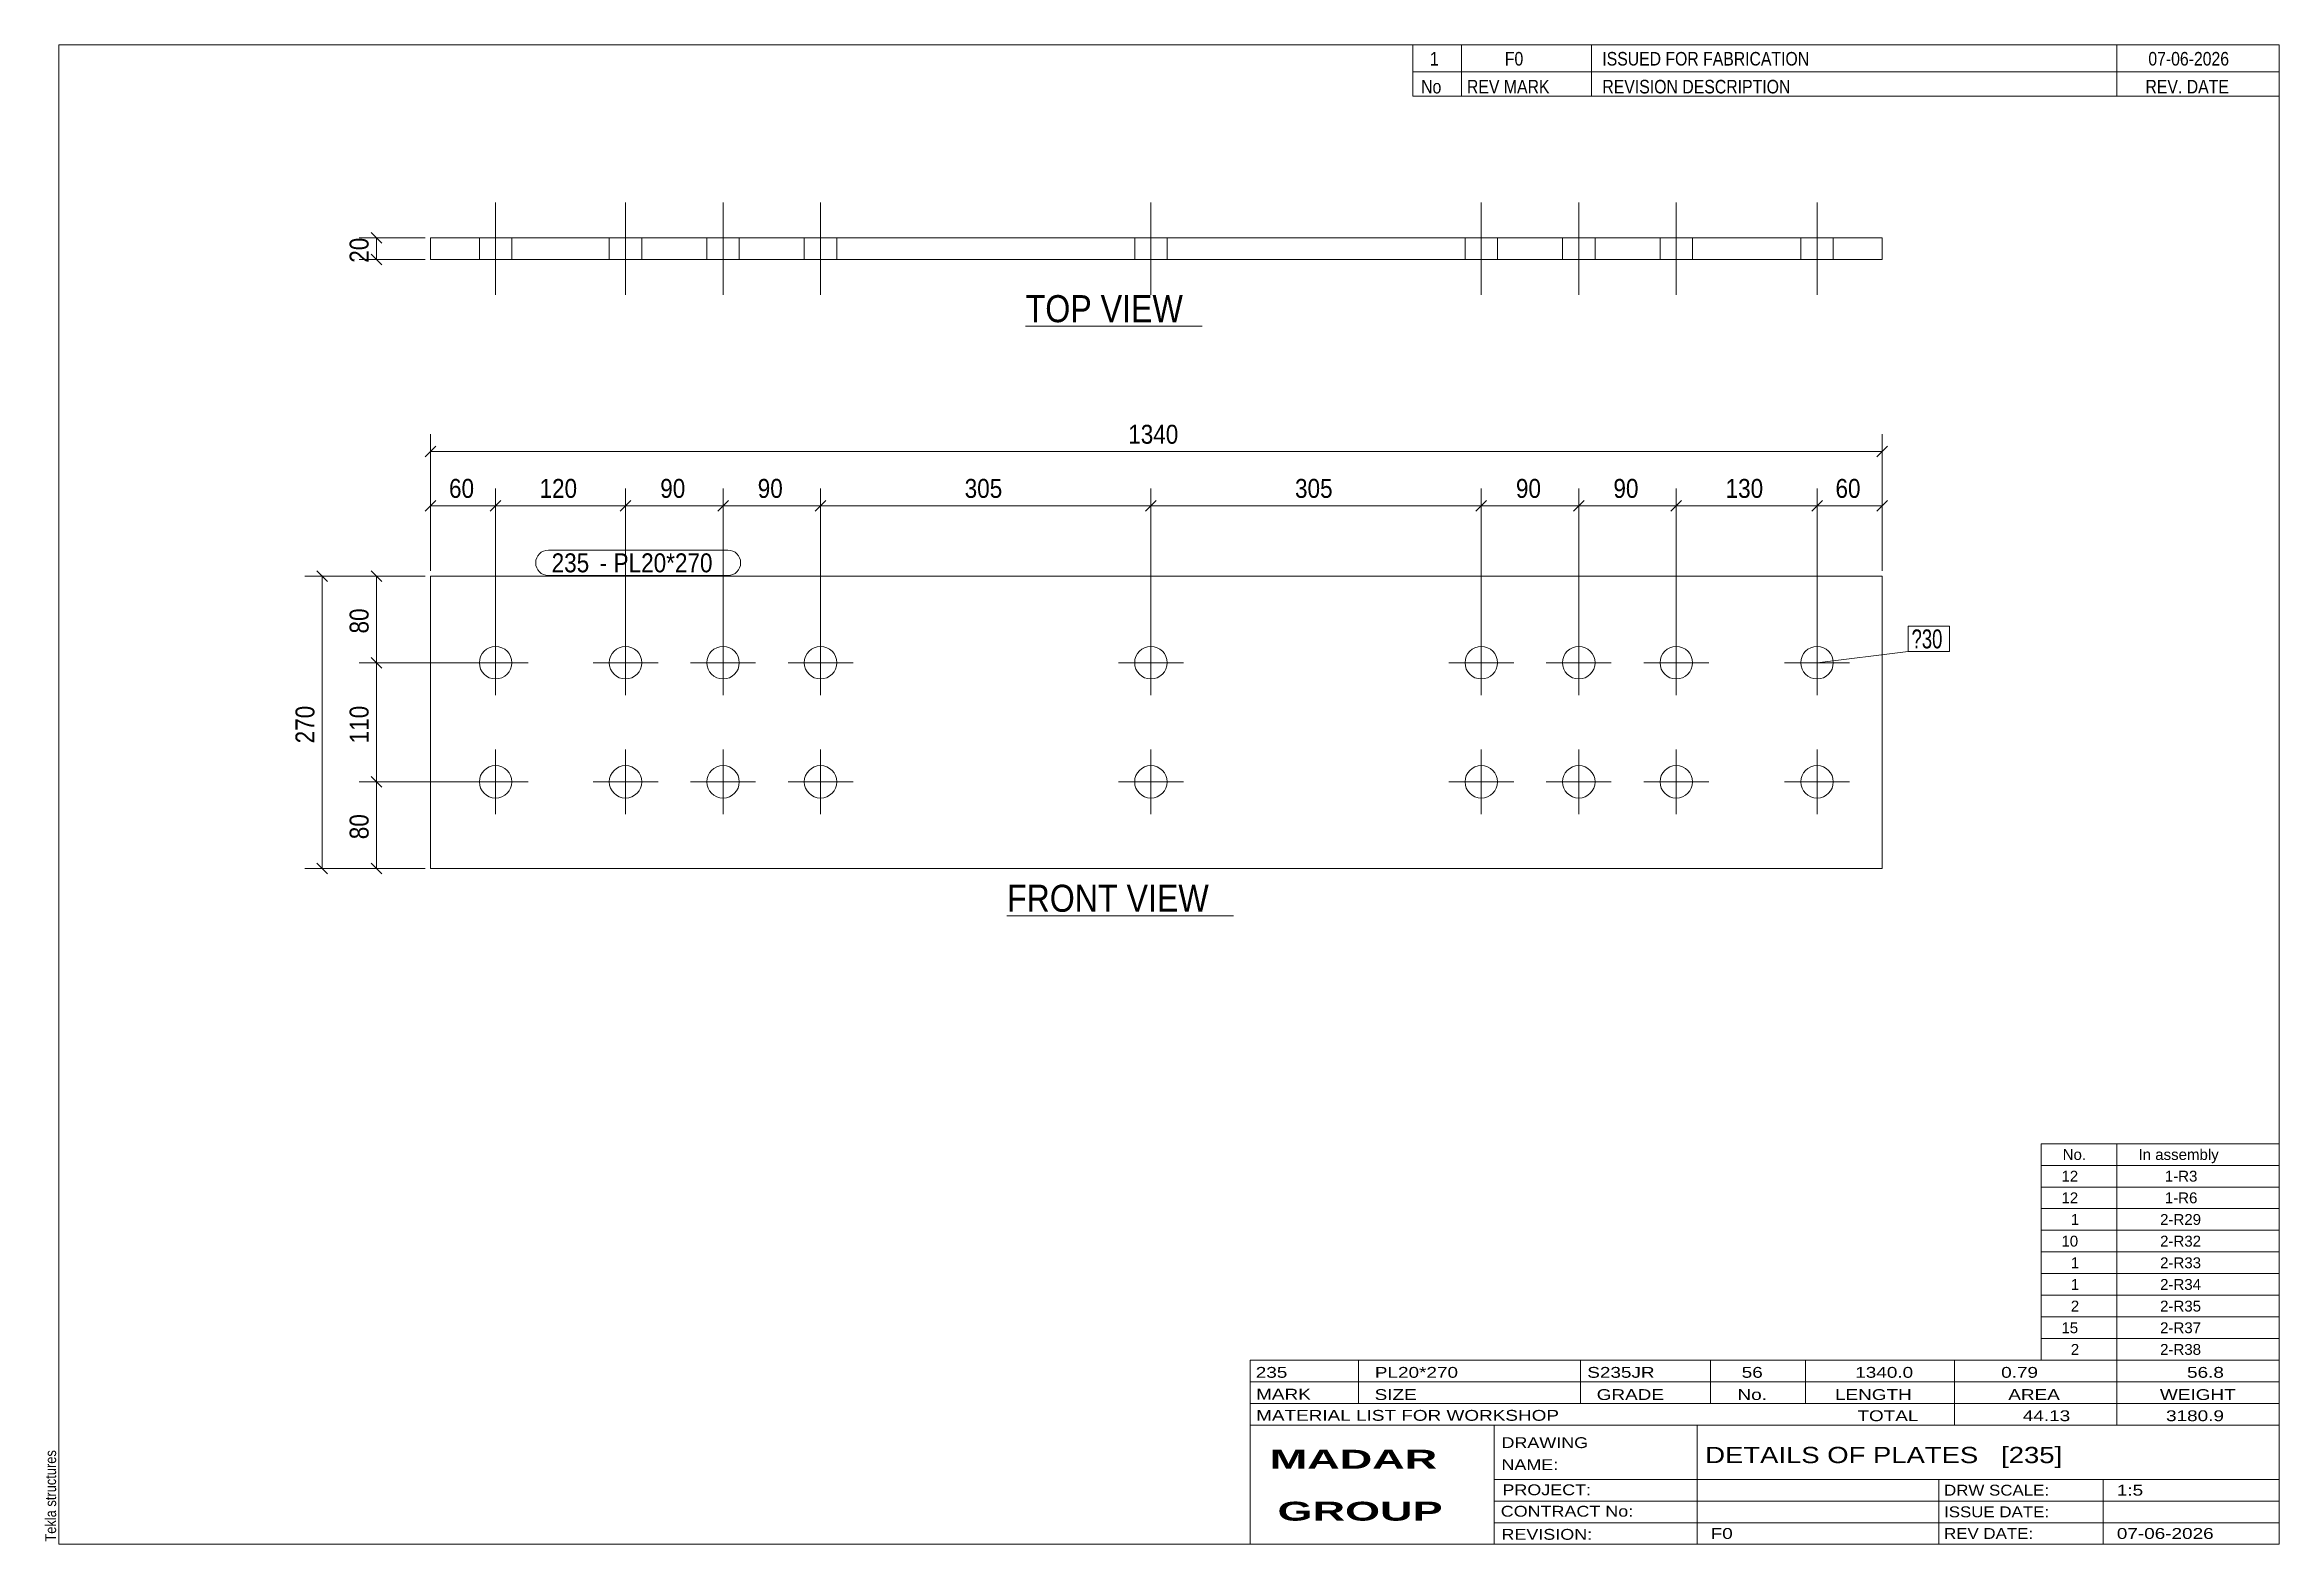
# Model space of a CAD drawing. Header units: millimetres. Extents: x 2 to 415, y 5 to 282.
import ezdxf

# ---------------------------------------------------------------- set-up
doc = ezdxf.new("R2010")
doc.units = ezdxf.units.MM
doc.linetypes.add('XKITLINE00', pattern=[0])
for name, color, linetype, lineweight in [('Bolt', 3, 'Continuous', 0), ('BoltMark', 7, 'Continuous', 0), ('Dimensions', 7, 'Continuous', 0), ('DrawingSheet', 5, 'Continuous', 0), ('OtherObjectType', 7, 'Continuous', 0), ('Part', 2, 'Continuous', 0), ('PartMark', 7, 'Continuous', 0)]:
    doc.layers.add(name, color=color, linetype=linetype, lineweight=lineweight)
doc.styles.add('ARIAL', font='ARIAL.TTF')
doc.styles.add('ARIAL_BOLD', font='ARIALBD.TTF')
doc.styles.add('ARIAL_NARROW', font='ARIALN.TTF')

# ---------------------------------------------------------------- blocks, each defined once
blk = doc.blocks.new('*A1')
at = {"layer": 'Bolt', "color": 3, "linetype": 'XKITLINE00', "lineweight": 0}
for p, q in [((85.65, 173.84), (85.65, 161.84)), ((109.65, 173.84), (109.65, 161.84)), ((127.65, 173.84), (127.65, 161.84)), ((145.65, 173.84), (145.65, 161.84)), ((206.65, 173.84), (206.65, 161.84)), ((267.65, 173.84), (267.65, 161.84)), ((285.65, 173.84), (285.65, 161.84)), ((303.65, 173.84), (303.65, 161.84)), ((329.65, 173.84), (329.65, 161.84)), ((79.65, 167.84), (91.65, 167.84)), ((103.65, 167.84), (115.65, 167.84)), ((121.65, 167.84), (133.65, 167.84)), ((139.65, 167.84), (151.65, 167.84)), ((200.65, 167.84), (212.65, 167.84)), ((261.65, 167.84), (273.65, 167.84)), ((279.65, 167.84), (291.65, 167.84)), ((297.65, 167.84), (309.65, 167.84)), ((323.65, 167.84), (335.65, 167.84)), ((85.65, 151.84), (85.65, 139.84)), ((109.65, 151.84), (109.65, 139.84)), ((127.65, 151.84), (127.65, 139.84)), ((145.65, 151.84), (145.65, 139.84)), ((206.65, 151.84), (206.65, 139.84)), ((267.65, 151.84), (267.65, 139.84)), ((285.65, 151.84), (285.65, 139.84)), ((303.65, 151.84), (303.65, 139.84)), ((329.65, 151.84), (329.65, 139.84)), ((79.65, 145.84), (91.65, 145.84)), ((103.65, 145.84), (115.65, 145.84)), ((121.65, 145.84), (133.65, 145.84)), ((139.65, 145.84), (151.65, 145.84)), ((200.65, 145.84), (212.65, 145.84)), ((261.65, 145.84), (273.65, 145.84)), ((279.65, 145.84), (291.65, 145.84)), ((297.65, 145.84), (309.65, 145.84)), ((323.65, 145.84), (335.65, 145.84))]:
    blk.add_line(p, q, dxfattribs=at)
for centre in [(85.65, 167.84), (109.65, 167.84), (127.65, 167.84), (145.65, 167.84), (206.65, 167.84), (267.65, 167.84), (285.65, 167.84), (303.65, 167.84), (329.65, 167.84), (85.65, 145.84), (109.65, 145.84), (127.65, 145.84), (145.65, 145.84), (206.65, 145.84), (267.65, 145.84), (285.65, 145.84), (303.65, 145.84), (329.65, 145.84)]:
    blk.add_circle(centre, 3, dxfattribs=at)
blk = doc.blocks.new('*A2')
at = {"layer": 'Part', "color": 2, "linetype": 'XKITLINE00', "lineweight": 0}
for p, q in [((73.65, 129.84), (73.65, 183.84)), ((73.65, 183.84), (341.65, 183.84)), ((341.65, 183.84), (341.65, 129.84)), ((341.65, 129.84), (73.65, 129.84))]:
    blk.add_line(p, q, dxfattribs=at)
blk = doc.blocks.new('*A3')
at = {"layer": 'Bolt', "color": 3, "linetype": 'XKITLINE00', "lineweight": 0}
for p, q in [((85.65, 252.82), (85.65, 235.82)), ((85.65, 252.82), (85.65, 235.82)), ((109.65, 252.82), (109.65, 235.82)), ((109.65, 252.82), (109.65, 235.82)), ((127.65, 252.82), (127.65, 235.82)), ((127.65, 252.82), (127.65, 235.82)), ((145.65, 252.82), (145.65, 235.82)), ((145.65, 252.82), (145.65, 235.82)), ((206.65, 252.82), (206.65, 235.82)), ((206.65, 252.82), (206.65, 235.82)), ((267.65, 252.82), (267.65, 235.82)), ((267.65, 252.82), (267.65, 235.82)), ((285.65, 252.82), (285.65, 235.82)), ((285.65, 252.82), (285.65, 235.82)), ((303.65, 252.82), (303.65, 235.82)), ((303.65, 252.82), (303.65, 235.82)), ((329.65, 252.82), (329.65, 235.82)), ((329.65, 252.82), (329.65, 235.82)), ((82.65, 246.32), (82.65, 242.32)), ((82.65, 246.32), (82.65, 242.32)), ((88.65, 246.32), (88.65, 242.32)), ((88.65, 246.32), (88.65, 242.32)), ((106.65, 246.32), (106.65, 242.32)), ((106.65, 246.32), (106.65, 242.32)), ((112.65, 246.32), (112.65, 242.32)), ((112.65, 246.32), (112.65, 242.32)), ((124.65, 246.32), (124.65, 242.32)), ((124.65, 246.32), (124.65, 242.32)), ((130.65, 246.32), (130.65, 242.32)), ((130.65, 246.32), (130.65, 242.32)), ((142.65, 246.32), (142.65, 242.32)), ((142.65, 246.32), (142.65, 242.32)), ((148.65, 246.32), (148.65, 242.32)), ((148.65, 246.32), (148.65, 242.32)), ((203.65, 246.32), (203.65, 242.32)), ((203.65, 246.32), (203.65, 242.32)), ((209.65, 246.32), (209.65, 242.32)), ((209.65, 246.32), (209.65, 242.32)), ((264.65, 246.32), (264.65, 242.32)), ((264.65, 246.32), (264.65, 242.32)), ((270.65, 246.32), (270.65, 242.32)), ((270.65, 246.32), (270.65, 242.32)), ((282.65, 246.32), (282.65, 242.32)), ((282.65, 246.32), (282.65, 242.32)), ((288.65, 246.32), (288.65, 242.32)), ((288.65, 246.32), (288.65, 242.32)), ((300.65, 246.32), (300.65, 242.32)), ((300.65, 246.32), (300.65, 242.32)), ((306.65, 246.32), (306.65, 242.32)), ((306.65, 246.32), (306.65, 242.32)), ((326.65, 246.32), (326.65, 242.32)), ((326.65, 246.32), (326.65, 242.32)), ((332.65, 246.32), (332.65, 242.32)), ((332.65, 246.32), (332.65, 242.32))]:
    blk.add_line(p, q, dxfattribs=at)
blk = doc.blocks.new('*A4')
at = {"layer": 'Part', "color": 2, "linetype": 'XKITLINE00', "lineweight": 0}
for p, q in [((73.65, 242.32), (73.65, 246.32)), ((341.65, 246.32), (73.65, 246.32)), ((341.65, 242.32), (341.65, 246.32)), ((341.65, 242.32), (73.65, 242.32))]:
    blk.add_line(p, q, dxfattribs=at)
blk = doc.blocks.new('*A5')
at = {"layer": 'DrawingSheet', "color": 5, "linetype": 'XKITLINE00', "lineweight": 0}
for p, q in [((415, 282), (5, 282)), ((5, 282), (5, 5)), ((415, 5), (415, 282)), ((5, 5), (415, 5))]:
    blk.add_line(p, q, dxfattribs=at)
at = {"layer": 'DrawingSheet', "color": 5, "style": 'ARIAL', "width": 0.85}
blk.add_text('Tekla structures', height=2, rotation=90, dxfattribs=at).set_placement((4.5, 5.5))
blk = doc.blocks.new('*A6')
at = {"layer": 'OtherObjectType', "color": 7, "linetype": 'XKITLINE00', "lineweight": 0}
for p, q in [((371, 79), (415, 79)), ((371, 75), (371, 79)), ((385, 75), (385, 79)), ((415, 75), (415, 79)), ((371, 75), (415, 75)), ((371, 71), (371, 75)), ((385, 71), (385, 75)), ((415, 71), (415, 75)), ((371, 71), (415, 71)), ((371, 67), (371, 71)), ((385, 67), (385, 71)), ((415, 67), (415, 71)), ((371, 67), (415, 67)), ((371, 63), (371, 67)), ((385, 63), (385, 67)), ((415, 63), (415, 67)), ((371, 63), (415, 63)), ((371, 59), (371, 63)), ((385, 59), (385, 63)), ((415, 59), (415, 63)), ((371, 59), (415, 59)), ((371, 55), (371, 59)), ((385, 55), (385, 59)), ((415, 55), (415, 59)), ((371, 55), (415, 55)), ((371, 51), (371, 55)), ((385, 51), (385, 55)), ((415, 51), (415, 55)), ((371, 51), (415, 51)), ((371, 47), (371, 51)), ((385, 47), (385, 51)), ((415, 47), (415, 51)), ((371, 47), (415, 47)), ((371, 43), (371, 47)), ((385, 43), (385, 47)), ((415, 43), (415, 47)), ((371, 43), (415, 43)), ((371, 39), (371, 43)), ((385, 39), (385, 43)), ((415, 39), (415, 43)), ((371, 39), (415, 39))]:
    blk.add_line(p, q, dxfattribs=at)
at = {"layer": 'OtherObjectType', "color": 7, "style": 'ARIAL_NARROW', "width": 1.211571}
for s, p in [('No.', (375, 76)), ('In assembly', (389, 76)), ('12', (374.77, 72)), ('1-R3', (393.86, 72)), ('12', (374.77, 68)), ('2-R29', (392.99, 64)), ('1-R6', (393.86, 68)), ('10', (374.77, 60)), ('1', (376.5, 64)), ('2-R32', (392.99, 60)), ('1', (376.5, 56)), ('2-R33', (392.99, 56)), ('1', (376.5, 52)), ('2-R34', (392.99, 52)), ('2', (376.5, 48)), ('2-R35', (392.99, 48)), ('15', (374.77, 44)), ('2-R37', (392.99, 44)), ('2', (376.5, 40)), ('2-R38', (392.99, 40))]:
    blk.add_text(s, height=2, dxfattribs=at).set_placement(p)
blk = doc.blocks.new('*A7')
at = {"layer": 'OtherObjectType', "color": 7, "linetype": 'XKITLINE00', "lineweight": 0}
for p, q in [((255, 282), (415, 282)), ((415, 282), (255, 282)), ((255, 282), (255, 277)), ((264, 282), (264, 277)), ((288, 282), (288, 277)), ((385, 282), (385, 277)), ((415, 282), (415, 277)), ((255, 277), (415, 277)), ((255, 277), (255, 272.5)), ((255, 277), (415, 277)), ((264, 277), (264, 272.5)), ((288, 277), (288, 272.5)), ((385, 277), (385, 272.5)), ((415, 277), (415, 272.5)), ((415, 272.5), (255, 272.5))]:
    blk.add_line(p, q, dxfattribs=at)
at = {"layer": 'OtherObjectType', "color": 7, "style": 'ARIAL_NARROW'}
for s, width, p in [('1', 1.017001, (258.16, 278.15)), ('F0', 1.017001, (272, 278.15)), ('ISSUED FOR FABRICATION', 1.017001, (290, 278.15)), ('07-06-2026', 1.017001, (390.82, 278.15)), ('No', 1.02, (256.54, 273)), ('REV MARK', 1.02, (265, 273)), ('REVISION DESCRIPTION', 1.02, (290, 273)), ('REV. DATE', 1.02, (390.28, 273))]:
    blk.add_text(s, height=2.5, dxfattribs=dict(at, width=width)).set_placement(p)
blk = doc.blocks.new('*A8')
at = {"layer": 'OtherObjectType', "color": 7, "linetype": 'XKITLINE00', "lineweight": 0}
for p, q in [((225, 39), (415, 39)), ((225, 39), (225, 35)), ((225, 39), (415, 39)), ((245, 35), (245, 39)), ((286, 35), (286, 39)), ((310, 35), (310, 39)), ((327.5, 35), (327.5, 39)), ((355, 35), (355, 39)), ((385, 35), (385, 39)), ((415, 35), (415, 39)), ((225, 35), (415, 35)), ((225, 35), (225, 5)), ((225, 35), (415, 35)), ((245, 31), (245, 35)), ((286, 31), (286, 35)), ((310, 31), (310, 35)), ((327.5, 31), (327.5, 35)), ((355, 31), (355, 35)), ((385, 31), (385, 35)), ((415, 31), (415, 35)), ((225, 31), (415, 31)), ((355, 27), (355, 31)), ((385, 27), (385, 31)), ((415, 27), (415, 31)), ((225, 27), (415, 27)), ((270, 21), (270, 27)), ((307.5, 17), (307.5, 27)), ((415, 21), (415, 27)), ((270, 21), (270, 5)), ((415, 17), (415, 21)), ((270, 17), (415, 17)), ((307.5, 5), (307.5, 17)), ((352.16, 13), (352.16, 17)), ((382.5, 5), (382.5, 17)), ((415, 13), (415, 17)), ((270, 13), (415, 13)), ((352.16, 5), (352.16, 13)), ((415, 9), (415, 13)), ((270, 9), (415, 9)), ((415, 5), (415, 9)), ((225, 5), (415, 5)), ((262.5, 5), (415, 5))]:
    blk.add_line(p, q, dxfattribs=at)
at = {"layer": 'OtherObjectType', "color": 7, "style": 'ARIAL_NARROW'}
for s, height, width, p in [('235', 2, 1.525501, (226.01, 35.76)), ('PL20*270', 2, 1.525501, (248, 35.76)), ('S235JR', 2, 1.525501, (287.22, 35.76)), ('56', 2, 1.525501, (315.73, 35.76)), ('1340.0', 2, 1.525501, (336.7, 35.76)), ('0.79', 2, 1.525501, (363.64, 35.76)), ('56.8', 2, 1.525501, (397.96, 35.76)), ('MARK', 2, 1.525501, (226.08, 31.73)), ('SIZE', 2, 1.525501, (247.96, 31.66)), ('GRADE', 2, 1.525501, (288.96, 31.66)), ('No.', 2, 1.525501, (314.96, 31.66)), ('LENGTH', 2, 1.525501, (332.96, 31.66)), ('AREA', 2, 1.525501, (364.96, 31.66)), ('WEIGHT', 2, 1.525501, (392.96, 31.66)), ('MATERIAL LIST FOR WORKSHOP', 2, 1.525501, (226.08, 27.82)), ('TOTAL', 2, 1.525501, (337.1, 27.75)), ('44.13', 2, 1.525501, (367.64, 27.75)), ('3180.9', 2, 1.525501, (394.09, 27.75)), ('DRAWING', 2, 1.445, (271.38, 22.78)), ('NAME:', 2, 1.445, (271.38, 18.72)), ('DETAILS OF PLATES   [235]', 3, 1.474651, (309, 20)), ('PROJECT:', 2, 1.445, (271.55, 14.07)), ('DRW SCALE:', 2, 1.36, (353.1, 14)), ('1:5', 2, 1.525501, (385, 14)), ('CONTRACT No:', 2, 1.445, (271.25, 10.11)), ('ISSUE DATE:', 2, 1.36, (353.1, 10)), ('REVISION:', 2, 1.445, (271.38, 5.84)), ('F0', 2, 1.525501, (310, 6)), ('REV DATE:', 2, 1.36, (353.1, 6)), ('07-06-2026', 2, 1.525501, (385, 6))]:
    blk.add_text(s, height=height, dxfattribs=dict(at, width=width)).set_placement(p)
at = {"layer": 'OtherObjectType', "color": 1, "style": 'ARIAL_BOLD', "width": 1.7}
for s, p in [('MADAR ', (228.58, 18.97)), ('GROUP', (230.03, 9.37))]:
    blk.add_text(s, height=3.5, dxfattribs=at).set_placement(p)
blk = doc.blocks.new('*A9')
at = {"layer": 'Dimensions', "color": 7, "linetype": 'XKITLINE00', "lineweight": 0}
for p, q in [((74.64, 207.83), (72.66, 205.85)), ((73.65, 184.84), (73.65, 210.04)), ((73.65, 206.84), (341.65, 206.84)), ((342.64, 207.83), (340.66, 205.85)), ((341.65, 184.84), (341.65, 210.04))]:
    blk.add_line(p, q, dxfattribs=at)
at = {"layer": 'Dimensions', "color": 3}
for p in [(73.65, 206.84), (341.65, 206.84)]:
    blk.add_point(p, dxfattribs=at)
at = {"layer": 'Dimensions', "color": 3, "style": 'ARIAL', "width": 0.85}
blk.add_text('1340', height=3.5, dxfattribs=at).set_placement((202.46, 208.29))
blk = doc.blocks.new('*A10')
at = {"layer": 'Dimensions', "color": 7, "linetype": 'XKITLINE00', "lineweight": 0}
for p, q in [((73.65, 184.84), (73.65, 200.04)), ((85.65, 168.84), (85.65, 200.04)), ((74.64, 197.83), (72.66, 195.85)), ((73.65, 196.84), (85.65, 196.84)), ((86.64, 197.83), (84.66, 195.85))]:
    blk.add_line(p, q, dxfattribs=at)
at = {"layer": 'Dimensions', "color": 3}
for p in [(73.65, 196.84), (85.65, 196.84)]:
    blk.add_point(p, dxfattribs=at)
at = {"layer": 'Dimensions', "color": 3, "style": 'ARIAL', "width": 0.85}
blk.add_text('60', height=3.5, dxfattribs=at).set_placement((77.05, 198.29))
blk = doc.blocks.new('*A11')
at = {"layer": 'Dimensions', "color": 7, "linetype": 'XKITLINE00', "lineweight": 0}
for p, q in [((85.65, 168.84), (85.65, 200.04)), ((109.65, 168.84), (109.65, 200.04)), ((86.64, 197.83), (84.66, 195.85)), ((85.65, 196.84), (109.65, 196.84)), ((110.64, 197.83), (108.66, 195.85))]:
    blk.add_line(p, q, dxfattribs=at)
at = {"layer": 'Dimensions', "color": 3}
for p in [(85.65, 196.84), (109.65, 196.84)]:
    blk.add_point(p, dxfattribs=at)
at = {"layer": 'Dimensions', "color": 3, "style": 'ARIAL', "width": 0.85}
blk.add_text('120', height=3.5, dxfattribs=at).set_placement((93.76, 198.29))
blk = doc.blocks.new('*A12')
at = {"layer": 'Dimensions', "color": 7, "linetype": 'XKITLINE00', "lineweight": 0}
for p, q in [((109.65, 168.84), (109.65, 200.04)), ((127.65, 168.84), (127.65, 200.04)), ((110.64, 197.83), (108.66, 195.85)), ((109.65, 196.84), (127.65, 196.84)), ((128.64, 197.83), (126.66, 195.85))]:
    blk.add_line(p, q, dxfattribs=at)
at = {"layer": 'Dimensions', "color": 3}
for p in [(109.65, 196.84), (127.65, 196.84)]:
    blk.add_point(p, dxfattribs=at)
at = {"layer": 'Dimensions', "color": 3, "style": 'ARIAL', "width": 0.85}
blk.add_text('90', height=3.5, dxfattribs=at).set_placement((116.05, 198.29))
blk = doc.blocks.new('*A13')
at = {"layer": 'Dimensions', "color": 7, "linetype": 'XKITLINE00', "lineweight": 0}
for p, q in [((127.65, 168.84), (127.65, 200.04)), ((145.65, 168.84), (145.65, 200.04)), ((128.64, 197.83), (126.66, 195.85)), ((127.65, 196.84), (145.65, 196.84)), ((146.64, 197.83), (144.66, 195.85))]:
    blk.add_line(p, q, dxfattribs=at)
at = {"layer": 'Dimensions', "color": 3}
for p in [(127.65, 196.84), (145.65, 196.84)]:
    blk.add_point(p, dxfattribs=at)
at = {"layer": 'Dimensions', "color": 3, "style": 'ARIAL', "width": 0.85}
blk.add_text('90', height=3.5, dxfattribs=at).set_placement((134.05, 198.29))
blk = doc.blocks.new('*A14')
at = {"layer": 'Dimensions', "color": 7, "linetype": 'XKITLINE00', "lineweight": 0}
for p, q in [((145.65, 168.84), (145.65, 200.04)), ((206.65, 168.84), (206.65, 200.04)), ((146.64, 197.83), (144.66, 195.85)), ((145.65, 196.84), (206.65, 196.84)), ((207.64, 197.83), (205.66, 195.85))]:
    blk.add_line(p, q, dxfattribs=at)
at = {"layer": 'Dimensions', "color": 3}
for p in [(145.65, 196.84), (206.65, 196.84)]:
    blk.add_point(p, dxfattribs=at)
at = {"layer": 'Dimensions', "color": 3, "style": 'ARIAL', "width": 0.85}
blk.add_text('305', height=3.5, dxfattribs=at).set_placement((172.26, 198.29))
blk = doc.blocks.new('*A15')
at = {"layer": 'Dimensions', "color": 7, "linetype": 'XKITLINE00', "lineweight": 0}
for p, q in [((206.65, 168.84), (206.65, 200.04)), ((267.65, 168.84), (267.65, 200.04)), ((207.64, 197.83), (205.66, 195.85)), ((206.65, 196.84), (267.65, 196.84)), ((268.64, 197.83), (266.66, 195.85))]:
    blk.add_line(p, q, dxfattribs=at)
at = {"layer": 'Dimensions', "color": 3}
for p in [(206.65, 196.84), (267.65, 196.84)]:
    blk.add_point(p, dxfattribs=at)
at = {"layer": 'Dimensions', "color": 3, "style": 'ARIAL', "width": 0.85}
blk.add_text('305', height=3.5, dxfattribs=at).set_placement((233.26, 198.29))
blk = doc.blocks.new('*A16')
at = {"layer": 'Dimensions', "color": 7, "linetype": 'XKITLINE00', "lineweight": 0}
for p, q in [((267.65, 168.84), (267.65, 200.04)), ((285.65, 168.84), (285.65, 200.04)), ((268.64, 197.83), (266.66, 195.85)), ((267.65, 196.84), (285.65, 196.84)), ((286.64, 197.83), (284.66, 195.85))]:
    blk.add_line(p, q, dxfattribs=at)
at = {"layer": 'Dimensions', "color": 3}
for p in [(267.65, 196.84), (285.65, 196.84)]:
    blk.add_point(p, dxfattribs=at)
at = {"layer": 'Dimensions', "color": 3, "style": 'ARIAL', "width": 0.85}
blk.add_text('90', height=3.5, dxfattribs=at).set_placement((274.05, 198.29))
blk = doc.blocks.new('*A17')
at = {"layer": 'Dimensions', "color": 7, "linetype": 'XKITLINE00', "lineweight": 0}
for p, q in [((285.65, 168.84), (285.65, 200.04)), ((303.65, 168.84), (303.65, 200.04)), ((286.64, 197.83), (284.66, 195.85)), ((285.65, 196.84), (303.65, 196.84)), ((304.64, 197.83), (302.66, 195.85))]:
    blk.add_line(p, q, dxfattribs=at)
at = {"layer": 'Dimensions', "color": 3}
for p in [(285.65, 196.84), (303.65, 196.84)]:
    blk.add_point(p, dxfattribs=at)
at = {"layer": 'Dimensions', "color": 3, "style": 'ARIAL', "width": 0.85}
blk.add_text('90', height=3.5, dxfattribs=at).set_placement((292.05, 198.29))
blk = doc.blocks.new('*A18')
at = {"layer": 'Dimensions', "color": 7, "linetype": 'XKITLINE00', "lineweight": 0}
for p, q in [((303.65, 168.84), (303.65, 200.04)), ((329.65, 168.84), (329.65, 200.04)), ((304.64, 197.83), (302.66, 195.85)), ((303.65, 196.84), (329.65, 196.84)), ((330.64, 197.83), (328.66, 195.85))]:
    blk.add_line(p, q, dxfattribs=at)
at = {"layer": 'Dimensions', "color": 3}
for p in [(303.65, 196.84), (329.65, 196.84)]:
    blk.add_point(p, dxfattribs=at)
at = {"layer": 'Dimensions', "color": 3, "style": 'ARIAL', "width": 0.85}
blk.add_text('130', height=3.5, dxfattribs=at).set_placement((312.76, 198.29))
blk = doc.blocks.new('*A19')
at = {"layer": 'Dimensions', "color": 7, "linetype": 'XKITLINE00', "lineweight": 0}
for p, q in [((329.65, 168.84), (329.65, 200.04)), ((341.65, 184.84), (341.65, 200.04)), ((330.64, 197.83), (328.66, 195.85)), ((329.65, 196.84), (341.65, 196.84)), ((342.64, 197.83), (340.66, 195.85))]:
    blk.add_line(p, q, dxfattribs=at)
at = {"layer": 'Dimensions', "color": 3}
for p in [(329.65, 196.84), (341.65, 196.84)]:
    blk.add_point(p, dxfattribs=at)
at = {"layer": 'Dimensions', "color": 3, "style": 'ARIAL', "width": 0.85}
blk.add_text('60', height=3.5, dxfattribs=at).set_placement((333.05, 198.29))
blk = doc.blocks.new('*A20')
at = {"layer": 'Dimensions', "color": 7, "linetype": 'XKITLINE00', "lineweight": 0}
for p, q in [((72.65, 183.84), (50.45, 183.84)), ((52.66, 184.83), (54.64, 182.85)), ((53.65, 129.84), (53.65, 183.84)), ((72.65, 129.84), (50.45, 129.84)), ((52.66, 130.83), (54.64, 128.85))]:
    blk.add_line(p, q, dxfattribs=at)
at = {"layer": 'Dimensions', "color": 3}
for p in [(53.65, 183.84), (53.65, 129.84)]:
    blk.add_point(p, dxfattribs=at)
at = {"layer": 'Dimensions', "color": 3, "style": 'ARIAL', "width": 0.85}
blk.add_text('270', height=3.5, rotation=90.0002, dxfattribs=at).set_placement((52.2, 152.95))
blk = doc.blocks.new('*A21')
at = {"layer": 'Dimensions', "color": 7, "linetype": 'XKITLINE00', "lineweight": 0}
for p, q in [((84.65, 145.84), (60.45, 145.84)), ((62.66, 146.83), (64.64, 144.85)), ((63.65, 129.84), (63.65, 145.84)), ((72.65, 129.84), (60.45, 129.84)), ((62.66, 130.83), (64.64, 128.85))]:
    blk.add_line(p, q, dxfattribs=at)
at = {"layer": 'Dimensions', "color": 3}
for p in [(63.65, 145.84), (63.65, 129.84)]:
    blk.add_point(p, dxfattribs=at)
at = {"layer": 'Dimensions', "color": 3, "style": 'ARIAL', "width": 0.85}
blk.add_text('80', height=3.5, rotation=90.0002, dxfattribs=at).set_placement((62.2, 135.24))
blk = doc.blocks.new('*A22')
at = {"layer": 'Dimensions', "color": 7, "linetype": 'XKITLINE00', "lineweight": 0}
for p, q in [((84.65, 167.84), (60.45, 167.84)), ((62.66, 168.83), (64.64, 166.85)), ((63.65, 145.84), (63.65, 167.84)), ((84.65, 145.84), (60.45, 145.84)), ((62.66, 146.83), (64.64, 144.85))]:
    blk.add_line(p, q, dxfattribs=at)
at = {"layer": 'Dimensions', "color": 3}
for p in [(63.65, 167.84), (63.65, 145.84)]:
    blk.add_point(p, dxfattribs=at)
at = {"layer": 'Dimensions', "color": 3, "style": 'ARIAL', "width": 0.85}
blk.add_text('110', height=3.5, rotation=90.0002, dxfattribs=at).set_placement((62.2, 152.95))
blk = doc.blocks.new('*A23')
at = {"layer": 'Dimensions', "color": 7, "linetype": 'XKITLINE00', "lineweight": 0}
for p, q in [((72.65, 183.84), (60.45, 183.84)), ((62.66, 184.83), (64.64, 182.85)), ((63.65, 167.84), (63.65, 183.84)), ((84.65, 167.84), (60.45, 167.84)), ((62.66, 168.83), (64.64, 166.85))]:
    blk.add_line(p, q, dxfattribs=at)
at = {"layer": 'Dimensions', "color": 3}
for p in [(63.65, 183.84), (63.65, 167.84)]:
    blk.add_point(p, dxfattribs=at)
at = {"layer": 'Dimensions', "color": 3, "style": 'ARIAL', "width": 0.85}
blk.add_text('80', height=3.5, rotation=90.0002, dxfattribs=at).set_placement((62.2, 173.24))
blk = doc.blocks.new('*A24')
at = {"layer": 'BoltMark', "color": 7, "linetype": 'XKITLINE00', "lineweight": 0}
for p, q in [((346.5, 174.59), (354.08, 174.59)), ((346.5, 169.89), (346.5, 174.59)), ((354.08, 169.89), (354.08, 174.59)), ((329.65, 167.84), (346.5, 169.89)), ((346.5, 169.89), (354.08, 169.89))]:
    blk.add_line(p, q, dxfattribs=at)
at = {"layer": 'BoltMark', "color": 3, "style": 'ARIAL_NARROW', "width": 0.85}
blk.add_text('?30', height=3.5, dxfattribs=at).set_placement((347.1, 170.49))
blk = doc.blocks.new('*A25')
at = {"layer": 'PartMark', "color": 7, "linetype": 'XKITLINE00', "lineweight": 0}
for p, q in [((95.4, 188.64), (128.55, 188.64)), ((95.4, 183.94), (128.55, 183.94))]:
    blk.add_line(p, q, dxfattribs=at)
for centre, start, end in [((95.4, 186.29), 90, 270), ((128.55, 186.29), 270, 90)]:
    blk.add_arc(centre, 2.35, start, end, dxfattribs=at)
at = {"layer": 'PartMark', "color": 1, "style": 'ARIAL', "width": 0.85}
blk.add_text('235', height=3.5, dxfattribs=at).set_placement((96, 184.54))
at = {"layer": 'PartMark', "color": 3, "style": 'ARIAL', "width": 0.85}
for s, p in [('-', (104.84, 184.54)), ('PL20*270', (107.44, 184.54))]:
    blk.add_text(s, height=3.5, dxfattribs=at).set_placement(p)
blk = doc.blocks.new('*A26')
at = {"layer": 'OtherObjectType', "color": 7, "linetype": 'XKITLINE00', "lineweight": 0}
blk.add_line((180.06, 121.09), (221.92, 121.09), dxfattribs=at)
at = {"layer": 'OtherObjectType', "color": 3, "style": 'ARIAL', "width": 0.85}
blk.add_text('FRONT VIEW', height=5, dxfattribs=at).set_placement((180.06, 121.84))
blk = doc.blocks.new('*A27')
at = {"layer": 'Dimensions', "color": 7, "linetype": 'XKITLINE00', "lineweight": 0}
for p, q in [((72.65, 246.32), (60.45, 246.32)), ((62.66, 247.31), (64.64, 245.33)), ((63.65, 242.32), (63.65, 246.32)), ((72.65, 242.32), (60.45, 242.32)), ((62.66, 243.31), (64.64, 241.33))]:
    blk.add_line(p, q, dxfattribs=at)
at = {"layer": 'Dimensions', "color": 3}
for p in [(63.65, 246.32), (63.65, 242.32)]:
    blk.add_point(p, dxfattribs=at)
at = {"layer": 'Dimensions', "color": 3, "style": 'ARIAL', "width": 0.85}
blk.add_text('20', height=3.5, rotation=90.0002, dxfattribs=at).set_placement((62.2, 241.72))
blk = doc.blocks.new('*A28')
at = {"layer": 'OtherObjectType', "color": 7, "linetype": 'XKITLINE00', "lineweight": 0}
blk.add_line((183.52, 229.99), (216.13, 229.99), dxfattribs=at)
at = {"layer": 'OtherObjectType', "color": 3, "style": 'ARIAL', "width": 0.85}
blk.add_text('TOP VIEW', height=5, dxfattribs=at).set_placement((183.52, 230.74))

msp = doc.modelspace()

# ---------------------------------------------------------------- block references
at = {"lineweight": 0}
for name in ['*A5', '*A7', '*A3', '*A27', '*A4', '*A28', '*A9', '*A10', '*A11', '*A12', '*A13', '*A14', '*A15', '*A16', '*A17', '*A18', '*A19', '*A25', '*A20', '*A23', '*A2', '*A1', '*A24', '*A22', '*A21', '*A26', '*A6', '*A8']:
    msp.add_blockref(name, (0, 0), dxfattribs=at)

doc.saveas('drawing.dxf')
